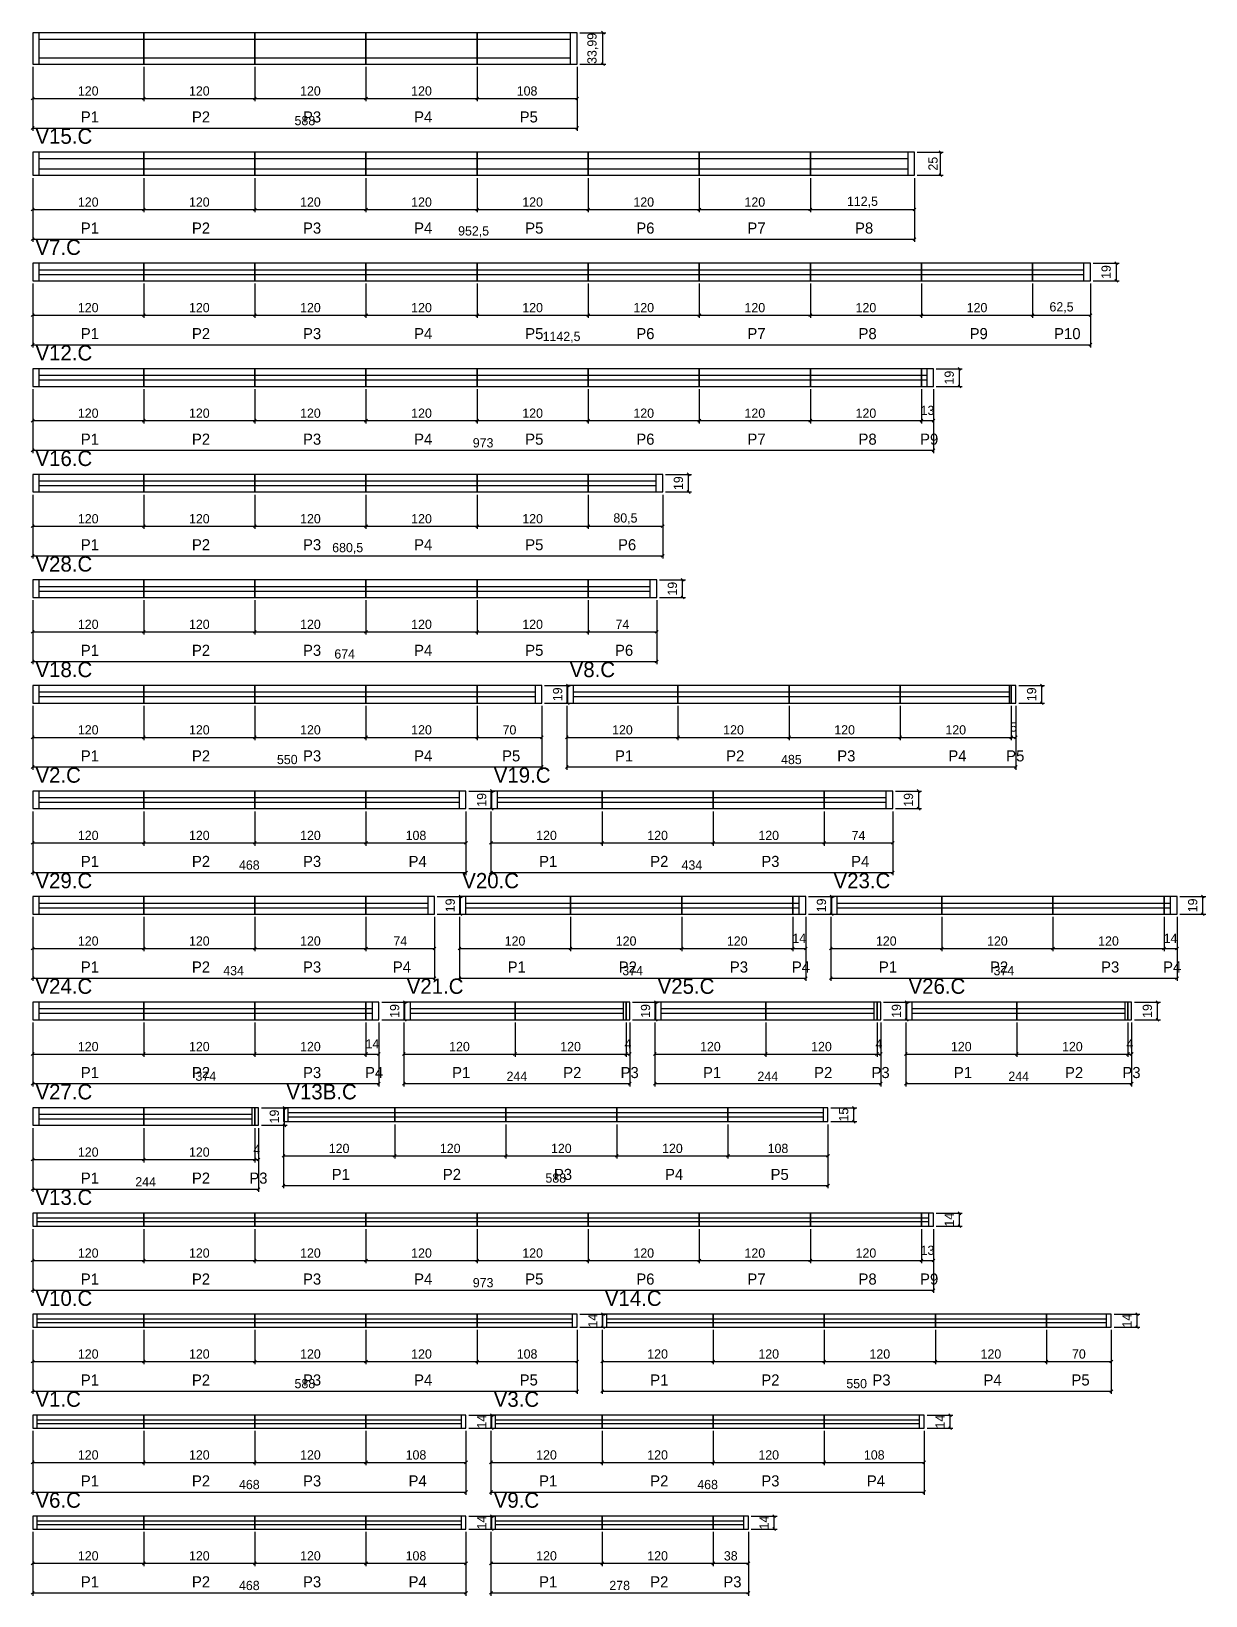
# Model space of a CAD drawing. Extents: x -2 to 3070, y -2101 to 1250.
# Drawn here: x -2 to 1267, y -2101 to -412 of the extents above; entities that cross this region are included whole.
import ezdxf

# ---------------------------------------------------------------- set-up
doc = ezdxf.new("R2010")
doc.units = 0
for name, color, linetype in [('5', 5, 'Continuous'), ('COTA', 241, 'Continuous'), ('NOMENCLATURA', 7, 'Continuous'), ('Painéis', 200, 'Continuous'), ('SARR_2.2x7', 40, 'Continuous')]:
    doc.layers.add(name, color=color, linetype=linetype)
doc.dimstyles.new('PAINEL', dxfattribs={"dimtxt": 10, "dimasz": 3, "dimexe": 3, "dimexo": 3, "dimgap": 3, "dimtad": 1, "dimblk": 'OBLIQUE', "dimblk1": 'OBLIQUE', "dimcen": 2.5, "dimclrd": 4, "dimclre": 4, "dimclrt": 240, "dimazin": 3, "dimtfac": 1, "dimtmove": 0, "dimatfit": 3})

# ---------------------------------------------------------------- blocks, each defined once
blk = doc.blocks.new('_OBLIQUE')
at = {"color": 0, "linetype": 'BYBLOCK'}
blk.add_line((-0.5, -0.5), (0.5, 0.5), dxfattribs=at)

msp = doc.modelspace()

# ---------------------------------------------------------------- linework, layer by layer
at = {"layer": 'Painéis'}
for points in [[(0, -446.99), (120, -446.99), (120, -413), (0, -413)], [(120, -446.99), (240, -446.99), (240, -413), (120, -413)], [(240, -446.99), (360, -446.99), (360, -413), (240, -413)], [(360, -446.99), (480, -446.99), (480, -413), (360, -413)], [(480, -446.99), (588, -446.99), (588, -413), (480, -413)], [(0, -566.99), (120, -566.99), (120, -541.99), (0, -541.99)], [(120, -566.99), (240, -566.99), (240, -541.99), (120, -541.99)], [(240, -566.99), (360, -566.99), (360, -541.99), (240, -541.99)], [(360, -566.99), (480, -566.99), (480, -541.99), (360, -541.99)], [(480, -566.99), (600, -566.99), (600, -541.99), (480, -541.99)], [(600, -566.99), (720, -566.99), (720, -541.99), (600, -541.99)], [(720, -566.99), (840, -566.99), (840, -541.99), (720, -541.99)], [(840, -566.99), (952.5, -566.99), (952.5, -541.99), (840, -541.99)], [(0, -680.99), (120, -680.99), (120, -661.99), (0, -661.99)], [(120, -680.99), (240, -680.99), (240, -661.99), (120, -661.99)], [(240, -680.99), (360, -680.99), (360, -661.99), (240, -661.99)], [(360, -680.99), (480, -680.99), (480, -661.99), (360, -661.99)], [(480, -680.99), (600, -680.99), (600, -661.99), (480, -661.99)], [(600, -680.99), (720, -680.99), (720, -661.99), (600, -661.99)], [(720, -680.99), (840, -680.99), (840, -661.99), (720, -661.99)], [(840, -680.99), (960, -680.99), (960, -661.99), (840, -661.99)], [(960, -680.99), (1080, -680.99), (1080, -661.99), (960, -661.99)], [(1080, -680.99), (1142.5, -680.99), (1142.5, -661.99), (1080, -661.99)], [(0, -794.99), (120, -794.99), (120, -775.99), (0, -775.99)], [(120, -794.99), (240, -794.99), (240, -775.99), (120, -775.99)], [(240, -794.99), (360, -794.99), (360, -775.99), (240, -775.99)], [(360, -794.99), (480, -794.99), (480, -775.99), (360, -775.99)], [(480, -794.99), (600, -794.99), (600, -775.99), (480, -775.99)], [(600, -794.99), (720, -794.99), (720, -775.99), (600, -775.99)], [(720, -794.99), (840, -794.99), (840, -775.99), (720, -775.99)], [(840, -794.99), (960, -794.99), (960, -775.99), (840, -775.99)], [(960, -794.99), (973, -794.99), (973, -775.99), (960, -775.99)], [(0, -908.99), (120, -908.99), (120, -889.99), (0, -889.99)], [(120, -908.99), (240, -908.99), (240, -889.99), (120, -889.99)], [(240, -908.99), (360, -908.99), (360, -889.99), (240, -889.99)], [(360, -908.99), (480, -908.99), (480, -889.99), (360, -889.99)], [(480, -908.99), (600, -908.99), (600, -889.99), (480, -889.99)], [(600, -908.99), (680.5, -908.99), (680.5, -889.99), (600, -889.99)], [(0, -1022.99), (120, -1022.99), (120, -1003.99), (0, -1003.99)], [(120, -1022.99), (240, -1022.99), (240, -1003.99), (120, -1003.99)], [(240, -1022.99), (360, -1022.99), (360, -1003.99), (240, -1003.99)], [(360, -1022.99), (480, -1022.99), (480, -1003.99), (360, -1003.99)], [(480, -1022.99), (600, -1022.99), (600, -1003.99), (480, -1003.99)], [(600, -1022.99), (674, -1022.99), (674, -1003.99), (600, -1003.99)], [(0, -1136.99), (120, -1136.99), (120, -1117.99), (0, -1117.99)], [(120, -1136.99), (240, -1136.99), (240, -1117.99), (120, -1117.99)], [(240, -1136.99), (360, -1136.99), (360, -1117.99), (240, -1117.99)], [(360, -1136.99), (480, -1136.99), (480, -1117.99), (360, -1117.99)], [(480, -1136.99), (550, -1136.99), (550, -1117.99), (480, -1117.99)], [(577, -1136.99), (697, -1136.99), (697, -1117.99), (577, -1117.99)], [(697, -1136.99), (817, -1136.99), (817, -1117.99), (697, -1117.99)], [(817, -1136.99), (937, -1136.99), (937, -1117.99), (817, -1117.99)], [(937, -1136.99), (1057, -1136.99), (1057, -1117.99), (937, -1117.99)], [(1057, -1136.99), (1062, -1136.99), (1062, -1117.99), (1057, -1117.99)], [(0, -1250.99), (120, -1250.99), (120, -1231.99), (0, -1231.99)], [(120, -1250.99), (240, -1250.99), (240, -1231.99), (120, -1231.99)], [(240, -1250.99), (360, -1250.99), (360, -1231.99), (240, -1231.99)], [(360, -1250.99), (468, -1250.99), (468, -1231.99), (360, -1231.99)], [(495, -1250.99), (615, -1250.99), (615, -1231.99), (495, -1231.99)], [(615, -1250.99), (735, -1250.99), (735, -1231.99), (615, -1231.99)], [(735, -1250.99), (855, -1250.99), (855, -1231.99), (735, -1231.99)], [(855, -1250.99), (929, -1250.99), (929, -1231.99), (855, -1231.99)], [(0, -1364.99), (120, -1364.99), (120, -1345.99), (0, -1345.99)], [(120, -1364.99), (240, -1364.99), (240, -1345.99), (120, -1345.99)], [(240, -1364.99), (360, -1364.99), (360, -1345.99), (240, -1345.99)], [(360, -1364.99), (434, -1364.99), (434, -1345.99), (360, -1345.99)], [(461, -1364.99), (581, -1364.99), (581, -1345.99), (461, -1345.99)], [(581, -1364.99), (701, -1364.99), (701, -1345.99), (581, -1345.99)], [(701, -1364.99), (821, -1364.99), (821, -1345.99), (701, -1345.99)], [(821, -1364.99), (835, -1364.99), (835, -1345.99), (821, -1345.99)], [(862, -1364.99), (982, -1364.99), (982, -1345.99), (862, -1345.99)], [(982, -1364.99), (1102, -1364.99), (1102, -1345.99), (982, -1345.99)], [(1102, -1364.99), (1222, -1364.99), (1222, -1345.99), (1102, -1345.99)], [(1222, -1364.99), (1236, -1364.99), (1236, -1345.99), (1222, -1345.99)], [(0, -1478.99), (120, -1478.99), (120, -1459.99), (0, -1459.99)], [(120, -1478.99), (240, -1478.99), (240, -1459.99), (120, -1459.99)], [(240, -1478.99), (360, -1478.99), (360, -1459.99), (240, -1459.99)], [(360, -1478.99), (374, -1478.99), (374, -1459.99), (360, -1459.99)], [(401, -1478.99), (521, -1478.99), (521, -1459.99), (401, -1459.99)], [(521, -1478.99), (641, -1478.99), (641, -1459.99), (521, -1459.99)], [(641, -1478.99), (645, -1478.99), (645, -1459.99), (641, -1459.99)], [(672, -1478.99), (792, -1478.99), (792, -1459.99), (672, -1459.99)], [(792, -1478.99), (912, -1478.99), (912, -1459.99), (792, -1459.99)], [(912, -1478.99), (916, -1478.99), (916, -1459.99), (912, -1459.99)], [(943, -1478.99), (1063, -1478.99), (1063, -1459.99), (943, -1459.99)], [(1063, -1478.99), (1183, -1478.99), (1183, -1459.99), (1063, -1459.99)], [(1183, -1478.99), (1187, -1478.99), (1187, -1459.99), (1183, -1459.99)], [(0, -1592.99), (120, -1592.99), (120, -1573.99), (0, -1573.99)], [(120, -1592.99), (240, -1592.99), (240, -1573.99), (120, -1573.99)], [(240, -1592.99), (244, -1592.99), (244, -1573.99), (240, -1573.99)], [(271, -1588.99), (391, -1588.99), (391, -1573.99), (271, -1573.99)], [(391, -1588.99), (511, -1588.99), (511, -1573.99), (391, -1573.99)], [(511, -1588.99), (631, -1588.99), (631, -1573.99), (511, -1573.99)], [(631, -1588.99), (751, -1588.99), (751, -1573.99), (631, -1573.99)], [(751, -1588.99), (859, -1588.99), (859, -1573.99), (751, -1573.99)], [(0, -1701.99), (120, -1701.99), (120, -1687.99), (0, -1687.99)], [(120, -1701.99), (240, -1701.99), (240, -1687.99), (120, -1687.99)], [(240, -1701.99), (360, -1701.99), (360, -1687.99), (240, -1687.99)], [(360, -1701.99), (480, -1701.99), (480, -1687.99), (360, -1687.99)], [(480, -1701.99), (600, -1701.99), (600, -1687.99), (480, -1687.99)], [(600, -1701.99), (720, -1701.99), (720, -1687.99), (600, -1687.99)], [(720, -1701.99), (840, -1701.99), (840, -1687.99), (720, -1687.99)], [(840, -1701.99), (960, -1701.99), (960, -1687.99), (840, -1687.99)], [(960, -1701.99), (973, -1701.99), (973, -1687.99), (960, -1687.99)], [(0, -1810.99), (120, -1810.99), (120, -1796.99), (0, -1796.99)], [(120, -1810.99), (240, -1810.99), (240, -1796.99), (120, -1796.99)], [(240, -1810.99), (360, -1810.99), (360, -1796.99), (240, -1796.99)], [(360, -1810.99), (480, -1810.99), (480, -1796.99), (360, -1796.99)], [(480, -1810.99), (588, -1810.99), (588, -1796.99), (480, -1796.99)], [(615, -1810.99), (735, -1810.99), (735, -1796.99), (615, -1796.99)], [(735, -1810.99), (855, -1810.99), (855, -1796.99), (735, -1796.99)], [(855, -1810.99), (975, -1810.99), (975, -1796.99), (855, -1796.99)], [(975, -1810.99), (1095, -1810.99), (1095, -1796.99), (975, -1796.99)], [(1095, -1810.99), (1165, -1810.99), (1165, -1796.99), (1095, -1796.99)], [(0, -1919.99), (120, -1919.99), (120, -1905.99), (0, -1905.99)], [(120, -1919.99), (240, -1919.99), (240, -1905.99), (120, -1905.99)], [(240, -1919.99), (360, -1919.99), (360, -1905.99), (240, -1905.99)], [(360, -1919.99), (468, -1919.99), (468, -1905.99), (360, -1905.99)], [(495, -1919.99), (615, -1919.99), (615, -1905.99), (495, -1905.99)], [(615, -1919.99), (735, -1919.99), (735, -1905.99), (615, -1905.99)], [(735, -1919.99), (855, -1919.99), (855, -1905.99), (735, -1905.99)], [(855, -1919.99), (963, -1919.99), (963, -1905.99), (855, -1905.99)], [(0, -2028.99), (120, -2028.99), (120, -2014.99), (0, -2014.99)], [(120, -2028.99), (240, -2028.99), (240, -2014.99), (120, -2014.99)], [(240, -2028.99), (360, -2028.99), (360, -2014.99), (240, -2014.99)], [(360, -2028.99), (468, -2028.99), (468, -2014.99), (360, -2014.99)], [(495, -2028.99), (615, -2028.99), (615, -2014.99), (495, -2014.99)], [(615, -2028.99), (735, -2028.99), (735, -2014.99), (615, -2014.99)], [(735, -2028.99), (773, -2028.99), (773, -2014.99), (735, -2014.99)]]:
    msp.add_lwpolyline(points, close=True, dxfattribs=at)
at = {"layer": 'SARR_2.2x7'}
for p, q in [((7, -446.99), (7, -413)), ((7, -420), (581, -420)), ((581, -446.99), (581, -413)), ((7, -439.99), (581, -439.99)), ((7, -566.99), (7, -541.99)), ((7, -548.99), (945.5, -548.99)), ((945.5, -566.99), (945.5, -541.99)), ((7, -559.99), (945.5, -559.99)), ((7, -680.99), (7, -661.99)), ((7, -668.99), (1135.5, -668.99)), ((7, -673.99), (1135.5, -673.99)), ((1135.5, -680.99), (1135.5, -661.99)), ((7, -794.99), (7, -775.99)), ((966, -794.99), (966, -775.99)), ((7, -782.99), (966, -782.99)), ((7, -787.99), (966, -787.99)), ((7, -908.99), (7, -889.99)), ((673.5, -908.99), (673.5, -889.99)), ((7, -896.99), (673.5, -896.99)), ((7, -901.99), (673.5, -901.99)), ((7, -1022.99), (7, -1003.99)), ((7, -1010.99), (667, -1010.99)), ((667, -1022.99), (667, -1003.99)), ((7, -1015.99), (667, -1015.99)), ((7, -1136.99), (7, -1117.99)), ((7, -1124.99), (543, -1124.99)), ((7, -1129.99), (543, -1129.99)), ((543, -1136.99), (543, -1117.99)), ((584, -1136.99), (584, -1117.99)), ((584, -1124.99), (1055, -1124.99)), ((584, -1129.99), (1055, -1129.99)), ((1055, -1136.99), (1055, -1117.99)), ((7, -1250.99), (7, -1231.99)), ((461, -1250.99), (461, -1231.99)), ((502, -1250.99), (502, -1231.99)), ((922, -1250.99), (922, -1231.99)), ((7, -1238.99), (461, -1238.99)), ((7, -1243.99), (461, -1243.99)), ((502, -1238.99), (922, -1238.99)), ((502, -1243.99), (922, -1243.99)), ((7, -1364.99), (7, -1345.99)), ((427, -1364.99), (427, -1345.99)), ((468, -1364.99), (468, -1345.99)), ((828, -1364.99), (828, -1345.99)), ((869, -1364.99), (869, -1345.99)), ((1229, -1364.99), (1229, -1345.99)), ((7, -1352.99), (427, -1352.99)), ((7, -1357.99), (427, -1357.99)), ((468, -1352.99), (828, -1352.99)), ((468, -1357.99), (828, -1357.99)), ((869, -1352.99), (1229, -1352.99)), ((869, -1357.99), (1229, -1357.99)), ((7, -1478.99), (7, -1459.99)), ((7, -1466.99), (367, -1466.99)), ((367, -1478.99), (367, -1459.99)), ((408, -1478.99), (408, -1459.99)), ((408, -1466.99), (638, -1466.99)), ((638, -1478.99), (638, -1459.99)), ((679, -1478.99), (679, -1459.99)), ((679, -1466.99), (909, -1466.99)), ((909, -1478.99), (909, -1459.99)), ((950, -1478.99), (950, -1459.99)), ((950, -1466.99), (1180, -1466.99)), ((1180, -1478.99), (1180, -1459.99)), ((7, -1471.99), (367, -1471.99)), ((408, -1471.99), (638, -1471.99)), ((679, -1471.99), (909, -1471.99)), ((950, -1471.99), (1180, -1471.99)), ((7, -1592.99), (7, -1573.99)), ((7, -1580.99), (237, -1580.99)), ((7, -1585.99), (237, -1585.99)), ((237, -1592.99), (237, -1573.99)), ((276, -1588.99), (276, -1573.99)), ((276, -1578.99), (854, -1578.99)), ((276, -1583.99), (854, -1583.99)), ((854, -1588.99), (854, -1573.99)), ((5, -1701.99), (5, -1687.99)), ((968, -1701.99), (968, -1687.99)), ((5, -1692.99), (968, -1692.99)), ((5, -1696.99), (968, -1696.99)), ((5, -1810.99), (5, -1796.99)), ((5, -1801.99), (583, -1801.99)), ((5, -1805.99), (583, -1805.99)), ((583, -1810.99), (583, -1796.99)), ((620, -1810.99), (620, -1796.99)), ((620, -1801.99), (1160, -1801.99)), ((620, -1805.99), (1160, -1805.99)), ((1160, -1810.99), (1160, -1796.99)), ((5, -1919.99), (5, -1905.99)), ((463, -1919.99), (463, -1905.99)), ((500, -1919.99), (500, -1905.99)), ((958, -1919.99), (958, -1905.99)), ((5, -1910.99), (463, -1910.99)), ((5, -1914.99), (463, -1914.99)), ((500, -1910.99), (958, -1910.99)), ((500, -1914.99), (958, -1914.99)), ((5, -2028.99), (5, -2014.99)), ((5, -2019.99), (463, -2019.99)), ((5, -2023.99), (463, -2023.99)), ((463, -2028.99), (463, -2014.99)), ((500, -2028.99), (500, -2014.99)), ((500, -2019.99), (768, -2019.99)), ((500, -2023.99), (768, -2023.99)), ((768, -2028.99), (768, -2014.99))]:
    msp.add_line(p, q, dxfattribs=at)

# ---------------------------------------------------------------- texts
at = {"layer": '5'}
for s, p in [('P1', (52, -509.99)), ('P2', (172, -509.99)), ('P3', (292, -509.99)), ('P4', (412, -509.99)), ('P5', (526, -509.99)), ('P1', (52, -629.99)), ('P2', (172, -629.99)), ('P3', (292, -629.99)), ('P4', (412, -629.99)), ('P5', (532, -629.99)), ('P6', (652, -629.99)), ('P7', (772, -629.99)), ('P8', (888.25, -629.99)), ('P1', (52, -743.99)), ('P2', (172, -743.99)), ('P3', (292, -743.99)), ('P4', (412, -743.99)), ('P5', (532, -743.99)), ('P6', (652, -743.99)), ('P7', (772, -743.99)), ('P8', (892, -743.99)), ('P9', (1012, -743.99)), ('P10', (1103.25, -743.99)), ('P1', (52, -857.99)), ('P2', (172, -857.99)), ('P3', (292, -857.99)), ('P4', (412, -857.99)), ('P5', (532, -857.99)), ('P6', (652, -857.99)), ('P7', (772, -857.99)), ('P8', (892, -857.99)), ('P9', (958.5, -857.99)), ('P1', (52, -971.99)), ('P2', (172, -971.99)), ('P3', (292, -971.99)), ('P4', (412, -971.99)), ('P5', (532, -971.99)), ('P6', (632.25, -971.99)), ('P1', (52, -1085.99)), ('P2', (172, -1085.99)), ('P3', (292, -1085.99)), ('P4', (412, -1085.99)), ('P5', (532, -1085.99)), ('P6', (629, -1085.99)), ('P1', (52, -1199.99)), ('P2', (172, -1199.99)), ('P3', (292, -1199.99)), ('P4', (412, -1199.99)), ('P5', (507, -1199.99)), ('P1', (629, -1199.99)), ('P2', (749, -1199.99)), ('P3', (869, -1199.99)), ('P4', (989, -1199.99)), ('P5', (1051.5, -1199.99)), ('P1', (52, -1313.99)), ('P2', (172, -1313.99)), ('P3', (292, -1313.99)), ('P4', (406, -1313.99)), ('P1', (547, -1313.99)), ('P2', (667, -1313.99)), ('P3', (787, -1313.99)), ('P4', (884, -1313.99)), ('P1', (52, -1427.99)), ('P2', (172, -1427.99)), ('P3', (292, -1427.99)), ('P4', (389, -1427.99)), ('P1', (513, -1427.99)), ('P2', (633, -1427.99)), ('P3', (753, -1427.99)), ('P4', (820, -1427.99)), ('P1', (914, -1427.99)), ('P2', (1034, -1427.99)), ('P3', (1154, -1427.99)), ('P4', (1221, -1427.99)), ('P1', (52, -1541.99)), ('P2', (172, -1541.99)), ('P3', (292, -1541.99)), ('P4', (359, -1541.99)), ('P1', (453, -1541.99)), ('P2', (573, -1541.99)), ('P3', (635, -1541.99)), ('P1', (724, -1541.99)), ('P2', (844, -1541.99)), ('P3', (906, -1541.99)), ('P1', (995, -1541.99)), ('P2', (1115, -1541.99)), ('P3', (1177, -1541.99)), ('P1', (52, -1655.99)), ('P2', (172, -1655.99)), ('P3', (234, -1655.99)), ('P1', (323, -1651.99)), ('P2', (443, -1651.99)), ('P3', (563, -1651.99)), ('P4', (683, -1651.99)), ('P5', (797, -1651.99)), ('P1', (52, -1764.99)), ('P2', (172, -1764.99)), ('P3', (292, -1764.99)), ('P4', (412, -1764.99)), ('P5', (532, -1764.99)), ('P6', (652, -1764.99)), ('P7', (772, -1764.99)), ('P8', (892, -1764.99)), ('P9', (958.5, -1764.99)), ('P1', (52, -1873.99)), ('P2', (172, -1873.99)), ('P3', (292, -1873.99)), ('P4', (412, -1873.99)), ('P5', (526, -1873.99)), ('P1', (667, -1873.99)), ('P2', (787, -1873.99)), ('P3', (907, -1873.99)), ('P4', (1027, -1873.99)), ('P5', (1122, -1873.99)), ('P1', (52, -1982.99)), ('P2', (172, -1982.99)), ('P3', (292, -1982.99)), ('P4', (406, -1982.99)), ('P1', (547, -1982.99)), ('P2', (667, -1982.99)), ('P3', (787, -1982.99)), ('P4', (901, -1982.99)), ('P1', (52, -2091.99)), ('P2', (172, -2091.99)), ('P3', (292, -2091.99)), ('P4', (406, -2091.99)), ('P1', (547, -2091.99)), ('P2', (667, -2091.99)), ('P3', (746, -2091.99))]:
    msp.add_text(s, height=12, dxfattribs=at).set_placement(p)
at = {"layer": 'NOMENCLATURA'}
for s, p in [('V15.C', (3, -532.99)), ('V7.C', (3, -652.99)), ('V12.C', (3, -766.99)), ('V16.C', (3, -880.99)), ('V28.C', (3, -994.99)), ('V18.C', (3, -1108.99)), ('V8.C', (580, -1108.99)), ('V2.C', (3, -1222.99)), ('V19.C', (498, -1222.99)), ('V29.C', (3, -1336.99)), ('V20.C', (464, -1336.99)), ('V23.C', (865, -1336.99)), ('V24.C', (3, -1450.99)), ('V21.C', (404, -1450.99)), ('V25.C', (675, -1450.99)), ('V26.C', (946, -1450.99)), ('V27.C', (3, -1564.99)), ('V13B.C', (274, -1564.99)), ('V13.C', (3, -1678.99)), ('V10.C', (3, -1787.99)), ('V14.C', (618, -1787.99)), ('V1.C', (3, -1896.99)), ('V3.C', (498, -1896.99)), ('V6.C', (3, -2005.99)), ('V9.C', (498, -2005.99))]:
    msp.add_text(s, height=16.5, dxfattribs=at).set_placement(p)

# ---------------------------------------------------------------- dimensions: what is measured, and where the dimension line sits
at = {"layer": 'COTA'}
for base, p1, p2 in [((616, -446.99), (588, -446.99), (588, -413)), ((980.5, -566.99), (952.5, -566.99), (952.5, -541.99)), ((1170.5, -680.99), (1142.5, -680.99), (1142.5, -661.99)), ((1001, -794.99), (973, -794.99), (973, -775.99)), ((708.5, -908.99), (680.5, -908.99), (680.5, -889.99)), ((702, -1022.99), (674, -1022.99), (674, -1003.99)), ((578, -1136.99), (550, -1136.99), (550, -1117.99)), ((1090, -1136.99), (1062, -1136.99), (1062, -1117.99)), ((496, -1250.99), (468, -1250.99), (468, -1231.99)), ((957, -1250.99), (929, -1250.99), (929, -1231.99)), ((462, -1364.99), (434, -1364.99), (434, -1345.99)), ((863, -1364.99), (835, -1364.99), (835, -1345.99)), ((1264, -1364.99), (1236, -1364.99), (1236, -1345.99)), ((402, -1478.99), (374, -1478.99), (374, -1459.99)), ((673, -1478.99), (645, -1478.99), (645, -1459.99)), ((944, -1478.99), (916, -1478.99), (916, -1459.99)), ((1215, -1478.99), (1187, -1478.99), (1187, -1459.99)), ((272, -1592.99), (244, -1592.99), (244, -1573.99)), ((887, -1588.99), (859, -1588.99), (859, -1573.99)), ((1001, -1701.99), (973, -1701.99), (973, -1687.99)), ((616, -1810.99), (588, -1810.99), (588, -1796.99)), ((1193, -1810.99), (1165, -1810.99), (1165, -1796.99)), ((496, -1919.99), (468, -1919.99), (468, -1905.99)), ((991, -1919.99), (963, -1919.99), (963, -1905.99)), ((496, -2028.99), (468, -2028.99), (468, -2014.99)), ((801, -2028.99), (773, -2028.99), (773, -2014.99))]:
    msp.add_linear_dim(base=base, p1=p1, p2=p2, angle=90, dimstyle='PAINEL', dxfattribs=at).render()
for base, p1, p2 in [((0, -483.99), (0, -446.99), (120, -446.99)), ((0, -515.99), (0, -446.99), (588, -446.99)), ((120, -483.99), (120, -446.99), (240, -446.99)), ((240, -483.99), (240, -446.99), (360, -446.99)), ((360, -483.99), (360, -446.99), (480, -446.99)), ((480, -483.99), (480, -446.99), (588, -446.99)), ((0, -603.99), (0, -566.99), (120, -566.99)), ((0, -635.99), (0, -566.99), (952.5, -566.99)), ((120, -603.99), (120, -566.99), (240, -566.99)), ((240, -603.99), (240, -566.99), (360, -566.99)), ((360, -603.99), (360, -566.99), (480, -566.99)), ((480, -603.99), (480, -566.99), (600, -566.99)), ((600, -603.99), (600, -566.99), (720, -566.99)), ((720, -603.99), (720, -566.99), (840, -566.99)), ((840, -603.99), (840, -566.99), (952.5, -566.99)), ((0, -717.99), (0, -680.99), (120, -680.99)), ((0, -749.99), (0, -680.99), (1142.5, -680.99)), ((120, -717.99), (120, -680.99), (240, -680.99)), ((240, -717.99), (240, -680.99), (360, -680.99)), ((360, -717.99), (360, -680.99), (480, -680.99)), ((480, -717.99), (480, -680.99), (600, -680.99)), ((600, -717.99), (600, -680.99), (720, -680.99)), ((720, -717.99), (720, -680.99), (840, -680.99)), ((840, -717.99), (840, -680.99), (960, -680.99)), ((960, -717.99), (960, -680.99), (1080, -680.99)), ((1080, -717.99), (1080, -680.99), (1142.5, -680.99)), ((0, -831.99), (0, -794.99), (120, -794.99)), ((0, -863.99), (0, -794.99), (973, -794.99)), ((120, -831.99), (120, -794.99), (240, -794.99)), ((240, -831.99), (240, -794.99), (360, -794.99)), ((360, -831.99), (360, -794.99), (480, -794.99)), ((480, -831.99), (480, -794.99), (600, -794.99)), ((600, -831.99), (600, -794.99), (720, -794.99)), ((720, -831.99), (720, -794.99), (840, -794.99)), ((840, -831.99), (840, -794.99), (960, -794.99)), ((960, -831.99), (960, -794.99), (973, -794.99)), ((0, -945.99), (0, -908.99), (120, -908.99)), ((0, -977.99), (0, -908.99), (680.5, -908.99)), ((120, -945.99), (120, -908.99), (240, -908.99)), ((240, -945.99), (240, -908.99), (360, -908.99)), ((360, -945.99), (360, -908.99), (480, -908.99)), ((480, -945.99), (480, -908.99), (600, -908.99)), ((600, -945.99), (600, -908.99), (680.5, -908.99)), ((0, -1059.99), (0, -1022.99), (120, -1022.99)), ((0, -1091.99), (0, -1022.99), (674, -1022.99)), ((120, -1059.99), (120, -1022.99), (240, -1022.99)), ((240, -1059.99), (240, -1022.99), (360, -1022.99)), ((360, -1059.99), (360, -1022.99), (480, -1022.99)), ((480, -1059.99), (480, -1022.99), (600, -1022.99)), ((600, -1059.99), (600, -1022.99), (674, -1022.99)), ((0, -1173.99), (0, -1136.99), (120, -1136.99)), ((0, -1205.99), (0, -1136.99), (550, -1136.99)), ((120, -1173.99), (120, -1136.99), (240, -1136.99)), ((240, -1173.99), (240, -1136.99), (360, -1136.99)), ((360, -1173.99), (360, -1136.99), (480, -1136.99)), ((480, -1173.99), (480, -1136.99), (550, -1136.99)), ((577, -1173.99), (577, -1136.99), (697, -1136.99)), ((577, -1205.99), (577, -1136.99), (1062, -1136.99)), ((697, -1173.99), (697, -1136.99), (817, -1136.99)), ((817, -1173.99), (817, -1136.99), (937, -1136.99)), ((937, -1173.99), (937, -1136.99), (1057, -1136.99)), ((1057, -1173.99), (1057, -1136.99), (1062, -1136.99)), ((0, -1287.99), (0, -1250.99), (120, -1250.99)), ((0, -1319.99), (0, -1250.99), (468, -1250.99)), ((120, -1287.99), (120, -1250.99), (240, -1250.99)), ((240, -1287.99), (240, -1250.99), (360, -1250.99)), ((360, -1287.99), (360, -1250.99), (468, -1250.99)), ((495, -1287.99), (495, -1250.99), (615, -1250.99)), ((495, -1319.99), (495, -1250.99), (929, -1250.99)), ((615, -1287.99), (615, -1250.99), (735, -1250.99)), ((735, -1287.99), (735, -1250.99), (855, -1250.99)), ((855, -1287.99), (855, -1250.99), (929, -1250.99)), ((0, -1401.99), (0, -1364.99), (120, -1364.99)), ((0, -1433.99), (0, -1364.99), (434, -1364.99)), ((120, -1401.99), (120, -1364.99), (240, -1364.99)), ((240, -1401.99), (240, -1364.99), (360, -1364.99)), ((360, -1401.99), (360, -1364.99), (434, -1364.99)), ((461, -1401.99), (461, -1364.99), (581, -1364.99)), ((461, -1433.99), (461, -1364.99), (835, -1364.99)), ((581, -1401.99), (581, -1364.99), (701, -1364.99)), ((701, -1401.99), (701, -1364.99), (821, -1364.99)), ((821, -1401.99), (821, -1364.99), (835, -1364.99)), ((862, -1401.99), (862, -1364.99), (982, -1364.99)), ((862, -1433.99), (862, -1364.99), (1236, -1364.99)), ((982, -1401.99), (982, -1364.99), (1102, -1364.99)), ((1102, -1401.99), (1102, -1364.99), (1222, -1364.99)), ((1222, -1401.99), (1222, -1364.99), (1236, -1364.99)), ((0, -1515.99), (0, -1478.99), (120, -1478.99)), ((0, -1547.99), (0, -1478.99), (374, -1478.99)), ((120, -1515.99), (120, -1478.99), (240, -1478.99)), ((240, -1515.99), (240, -1478.99), (360, -1478.99)), ((360, -1515.99), (360, -1478.99), (374, -1478.99)), ((401, -1515.99), (401, -1478.99), (521, -1478.99)), ((401, -1547.99), (401, -1478.99), (645, -1478.99)), ((521, -1515.99), (521, -1478.99), (641, -1478.99)), ((641, -1515.99), (641, -1478.99), (645, -1478.99)), ((672, -1515.99), (672, -1478.99), (792, -1478.99)), ((672, -1547.99), (672, -1478.99), (916, -1478.99)), ((792, -1515.99), (792, -1478.99), (912, -1478.99)), ((912, -1515.99), (912, -1478.99), (916, -1478.99)), ((943, -1515.99), (943, -1478.99), (1063, -1478.99)), ((943, -1547.99), (943, -1478.99), (1187, -1478.99)), ((1063, -1515.99), (1063, -1478.99), (1183, -1478.99)), ((1183, -1515.99), (1183, -1478.99), (1187, -1478.99)), ((0, -1629.99), (0, -1592.99), (120, -1592.99)), ((0, -1661.99), (0, -1592.99), (244, -1592.99)), ((120, -1629.99), (120, -1592.99), (240, -1592.99)), ((240, -1629.99), (240, -1592.99), (244, -1592.99)), ((271, -1625.99), (271, -1588.99), (391, -1588.99)), ((271, -1657.99), (271, -1588.99), (859, -1588.99)), ((391, -1625.99), (391, -1588.99), (511, -1588.99)), ((511, -1625.99), (511, -1588.99), (631, -1588.99)), ((631, -1625.99), (631, -1588.99), (751, -1588.99)), ((751, -1625.99), (751, -1588.99), (859, -1588.99)), ((0, -1738.99), (0, -1701.99), (120, -1701.99)), ((0, -1770.99), (0, -1701.99), (973, -1701.99)), ((120, -1738.99), (120, -1701.99), (240, -1701.99)), ((240, -1738.99), (240, -1701.99), (360, -1701.99)), ((360, -1738.99), (360, -1701.99), (480, -1701.99)), ((480, -1738.99), (480, -1701.99), (600, -1701.99)), ((600, -1738.99), (600, -1701.99), (720, -1701.99)), ((720, -1738.99), (720, -1701.99), (840, -1701.99)), ((840, -1738.99), (840, -1701.99), (960, -1701.99)), ((960, -1738.99), (960, -1701.99), (973, -1701.99)), ((0, -1847.99), (0, -1810.99), (120, -1810.99)), ((0, -1879.99), (0, -1810.99), (588, -1810.99)), ((120, -1847.99), (120, -1810.99), (240, -1810.99)), ((240, -1847.99), (240, -1810.99), (360, -1810.99)), ((360, -1847.99), (360, -1810.99), (480, -1810.99)), ((480, -1847.99), (480, -1810.99), (588, -1810.99)), ((615, -1847.99), (615, -1810.99), (735, -1810.99)), ((615, -1879.99), (615, -1810.99), (1165, -1810.99)), ((735, -1847.99), (735, -1810.99), (855, -1810.99)), ((855, -1847.99), (855, -1810.99), (975, -1810.99)), ((975, -1847.99), (975, -1810.99), (1095, -1810.99)), ((1095, -1847.99), (1095, -1810.99), (1165, -1810.99)), ((0, -1956.99), (0, -1919.99), (120, -1919.99)), ((0, -1988.99), (0, -1919.99), (468, -1919.99)), ((120, -1956.99), (120, -1919.99), (240, -1919.99)), ((240, -1956.99), (240, -1919.99), (360, -1919.99)), ((360, -1956.99), (360, -1919.99), (468, -1919.99)), ((495, -1956.99), (495, -1919.99), (615, -1919.99)), ((495, -1988.99), (495, -1919.99), (963, -1919.99)), ((615, -1956.99), (615, -1919.99), (735, -1919.99)), ((735, -1956.99), (735, -1919.99), (855, -1919.99)), ((855, -1956.99), (855, -1919.99), (963, -1919.99)), ((0, -2065.99), (0, -2028.99), (120, -2028.99)), ((0, -2097.99), (0, -2028.99), (468, -2028.99)), ((120, -2065.99), (120, -2028.99), (240, -2028.99)), ((240, -2065.99), (240, -2028.99), (360, -2028.99)), ((360, -2065.99), (360, -2028.99), (468, -2028.99)), ((495, -2065.99), (495, -2028.99), (615, -2028.99)), ((495, -2097.99), (495, -2028.99), (773, -2028.99)), ((615, -2065.99), (615, -2028.99), (735, -2028.99)), ((735, -2065.99), (735, -2028.99), (773, -2028.99))]:
    msp.add_linear_dim(base=base, p1=p1, p2=p2, dimstyle='PAINEL', dxfattribs=at).render()

doc.saveas('drawing.dxf')
